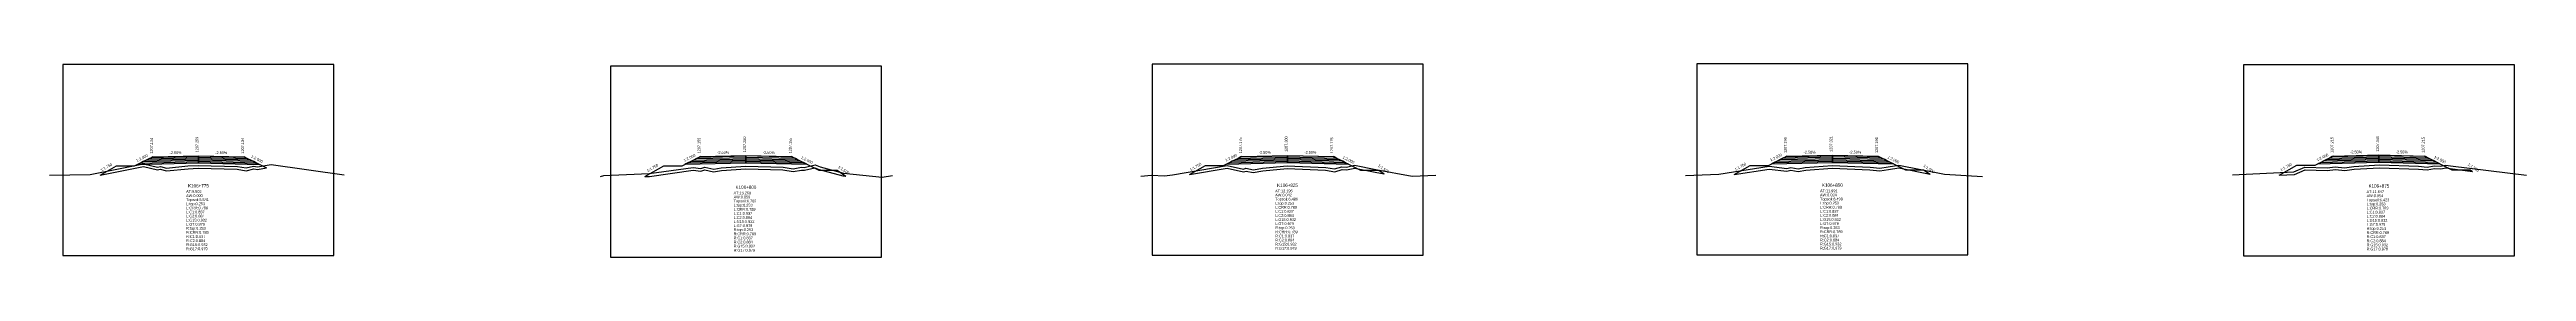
# Model space of a CAD drawing. Extents: x -7 to 78429, y 1189 to 1262.
# Drawn here: x 50882.3 to 51153.7, y 1196.1 to 1217.3 of the extents above; entities that cross this region are included whole.
import ezdxf
from ezdxf.enums import TextEntityAlignment as Align

# ---------------------------------------------------------------- set-up
doc = ezdxf.new("R2010")
doc.units = 0

msp = doc.modelspace()

# ---------------------------------------------------------------- linework, layer by layer
at = {"layer": 'A4_BORDER', "color": 7}
for points in [[(50883.747, 1196.272), (50913.447, 1196.272), (50913.447, 1217.272), (50883.747, 1217.272), (50883.747, 1196.272)], [(50943.752, 1196.119), (50973.452, 1196.119), (50973.452, 1217.119), (50943.752, 1217.119), (50943.752, 1196.119)], [(51003.107, 1196.335), (51032.807, 1196.335), (51032.807, 1217.335), (51003.107, 1217.335), (51003.107, 1196.335)], [(51062.823, 1196.347), (51092.523, 1196.347), (51092.523, 1217.347), (51062.823, 1217.347), (51062.823, 1196.347)], [(51122.72, 1196.253), (51152.42, 1196.253), (51152.42, 1217.253), (51122.72, 1217.253), (51122.72, 1196.253)]]:
    msp.add_lwpolyline(points, dxfattribs=at)
at = {"layer": 'CLEAR_GROUND', "color": 8}
for points in [[(50887.825, 1205.122), (50892.564, 1206.058), (50894.096, 1205.702), (50894.415, 1205.781), (50895.078, 1205.593), (50897.466, 1205.831), (50898.562, 1205.895), (50902.841, 1205.79), (50903.837, 1205.602), (50904.648, 1205.814), (50905.06, 1205.745), (50906.046, 1205.909)], [(50947.525, 1204.969), (50948.016, 1204.99), (50952.813, 1205.674), (50953.672, 1205.544), (50954.103, 1205.695), (50955.057, 1205.481), (50955.908, 1205.623), (50958.598, 1205.823), (50962.661, 1205.701), (50963.786, 1205.513), (50964.688, 1205.686), (50965, 1205.656), (50966.158, 1205.929), (50966.628, 1205.755), (50969.22, 1205.057), (50969.553, 1205.021)], [(51007.225, 1205.185), (51011.329, 1205.874), (51013.141, 1205.489), (51013.408, 1205.564), (51014.209, 1205.416), (51015.244, 1205.599), (51017.935, 1205.846), (51022.108, 1205.679), (51023.142, 1205.5), (51023.943, 1205.747), (51024.425, 1205.7), (51025.318, 1205.897), (51027.569, 1205.464), (51028.557, 1205.275)], [(51066.925, 1205.197), (51070.748, 1205.797), (51072.678, 1205.564), (51073.127, 1205.667), (51073.934, 1205.521), (51074.746, 1205.669), (51077.661, 1205.899), (51081.777, 1205.719), (51082.876, 1205.598), (51083.82, 1205.746), (51084.958, 1205.917), (51088.376, 1205.227)], [(51126.625, 1205.103), (51128.329, 1205.181), (51129.496, 1205.692), (51131.902, 1205.631), (51132.794, 1205.729), (51133.822, 1205.62), (51134.869, 1205.785), (51137.628, 1205.94), (51141.906, 1205.796), (51142.87, 1205.7), (51143.657, 1205.849), (51144.349, 1205.806), (51144.895, 1205.93), (51145.373, 1205.838), (51147.835, 1205.539)]]:
    msp.add_lwpolyline(points, dxfattribs=at)
at = {"layer": 'DESIGN_ROAD_TRIMMED', "color": 1}
for points in [[(50887.825, 1205.122), (50889.597, 1206.134), (50891.597, 1206.134), (50893.597, 1207.134), (50893.597, 1207.134), (50893.491, 1207.081), (50893.491, 1207.081), (50893.176, 1206.923), (50893.176, 1206.923), (50892.86, 1206.766), (50892.86, 1206.766), (50892.544, 1206.608), (50892.544, 1206.608), (50892.228, 1206.45), (50892.228, 1206.45), (50891.912, 1206.292), (50898.597, 1206.459), (50898.597, 1206.609), (50898.597, 1206.609), (50898.597, 1206.759), (50898.597, 1206.759), (50898.597, 1206.909), (50898.597, 1206.909), (50898.597, 1207.059), (50898.597, 1207.059), (50898.597, 1207.209), (50898.597, 1207.209), (50898.597, 1207.259), (50898.597, 1207.259), (50898.597, 1207.259), (50898.597, 1207.259), (50898.597, 1207.259), (50898.597, 1207.209), (50898.597, 1207.209), (50898.597, 1207.059), (50898.597, 1207.059), (50898.597, 1206.909), (50898.597, 1206.909), (50898.597, 1206.759), (50898.597, 1206.759), (50898.597, 1206.609), (50898.597, 1206.609), (50898.597, 1206.459), (50905.281, 1206.292), (50904.965, 1206.45), (50904.965, 1206.45), (50904.649, 1206.608), (50904.649, 1206.608), (50904.333, 1206.766), (50904.333, 1206.766), (50904.018, 1206.923), (50904.018, 1206.923), (50903.702, 1207.081), (50903.702, 1207.081), (50903.597, 1207.134), (50903.597, 1207.134), (50906.046, 1205.909)], [(50947.525, 1204.969), (50949.602, 1206.155), (50951.602, 1206.155), (50953.602, 1207.155), (50953.602, 1207.155), (50953.496, 1207.102), (50953.496, 1207.102), (50953.181, 1206.944), (50953.181, 1206.944), (50952.865, 1206.787), (50952.865, 1206.787), (50952.549, 1206.629), (50952.549, 1206.629), (50952.233, 1206.471), (50952.233, 1206.471), (50951.917, 1206.313), (50958.602, 1206.48), (50958.602, 1206.63), (50958.602, 1206.63), (50958.602, 1206.78), (50958.602, 1206.78), (50958.602, 1206.93), (50958.602, 1206.93), (50958.602, 1207.08), (50958.602, 1207.08), (50958.602, 1207.23), (50958.602, 1207.23), (50958.602, 1207.28), (50958.602, 1207.28), (50958.602, 1207.28), (50958.602, 1207.28), (50958.602, 1207.28), (50958.602, 1207.23), (50958.602, 1207.23), (50958.602, 1207.08), (50958.602, 1207.08), (50958.602, 1206.93), (50958.602, 1206.93), (50958.602, 1206.78), (50958.602, 1206.78), (50958.602, 1206.63), (50958.602, 1206.63), (50958.602, 1206.48), (50965.286, 1206.313), (50964.97, 1206.471), (50964.97, 1206.471), (50964.654, 1206.629), (50964.654, 1206.629), (50964.338, 1206.787), (50964.338, 1206.787), (50964.023, 1206.944), (50964.023, 1206.944), (50963.707, 1207.102), (50963.707, 1207.102), (50963.602, 1207.155), (50963.602, 1207.155), (50966.602, 1205.655), (50968.602, 1205.655), (50969.553, 1205.021)], [(51007.225, 1205.185), (51008.957, 1206.175), (51010.957, 1206.175), (51012.957, 1207.175), (51012.957, 1207.175), (51012.852, 1207.122), (51012.852, 1207.122), (51012.536, 1206.964), (51012.536, 1206.964), (51012.22, 1206.807), (51012.22, 1206.807), (51011.904, 1206.649), (51011.904, 1206.649), (51011.589, 1206.491), (51011.589, 1206.491), (51011.273, 1206.333), (51017.957, 1206.5), (51017.957, 1206.65), (51017.957, 1206.65), (51017.957, 1206.8), (51017.957, 1206.8), (51017.957, 1206.95), (51017.957, 1206.95), (51017.957, 1207.1), (51017.957, 1207.1), (51017.957, 1207.25), (51017.957, 1207.25), (51017.957, 1207.3), (51017.957, 1207.3), (51017.957, 1207.3), (51017.957, 1207.3), (51017.957, 1207.3), (51017.957, 1207.25), (51017.957, 1207.25), (51017.957, 1207.1), (51017.957, 1207.1), (51017.957, 1206.95), (51017.957, 1206.95), (51017.957, 1206.8), (51017.957, 1206.8), (51017.957, 1206.65), (51017.957, 1206.65), (51017.957, 1206.5), (51024.641, 1206.333), (51024.325, 1206.491), (51024.325, 1206.491), (51024.01, 1206.649), (51024.01, 1206.649), (51023.694, 1206.807), (51023.694, 1206.807), (51023.378, 1206.964), (51023.378, 1206.964), (51023.062, 1207.122), (51023.062, 1207.122), (51022.957, 1207.175), (51022.957, 1207.175), (51025.957, 1205.675), (51027.957, 1205.675), (51028.557, 1205.275)], [(51066.925, 1205.197), (51068.673, 1206.196), (51070.673, 1206.196), (51072.673, 1207.196), (51072.673, 1207.196), (51072.568, 1207.143), (51072.568, 1207.143), (51072.252, 1206.985), (51072.252, 1206.985), (51071.936, 1206.828), (51071.936, 1206.828), (51071.621, 1206.67), (51071.621, 1206.67), (51071.305, 1206.512), (51071.305, 1206.512), (51070.989, 1206.354), (51077.673, 1206.521), (51077.673, 1206.671), (51077.673, 1206.671), (51077.673, 1206.821), (51077.673, 1206.821), (51077.673, 1206.971), (51077.673, 1206.971), (51077.673, 1207.121), (51077.673, 1207.121), (51077.673, 1207.271), (51077.673, 1207.271), (51077.673, 1207.321), (51077.673, 1207.321), (51077.673, 1207.321), (51077.673, 1207.321), (51077.673, 1207.321), (51077.673, 1207.271), (51077.673, 1207.271), (51077.673, 1207.121), (51077.673, 1207.121), (51077.673, 1206.971), (51077.673, 1206.971), (51077.673, 1206.821), (51077.673, 1206.821), (51077.673, 1206.671), (51077.673, 1206.671), (51077.673, 1206.521), (51084.358, 1206.354), (51084.042, 1206.512), (51084.042, 1206.512), (51083.726, 1206.67), (51083.726, 1206.67), (51083.41, 1206.828), (51083.41, 1206.828), (51083.094, 1206.985), (51083.094, 1206.985), (51082.779, 1207.143), (51082.779, 1207.143), (51082.673, 1207.196), (51082.673, 1207.196), (51085.673, 1205.696), (51087.673, 1205.696), (51088.376, 1205.227)], [(51126.625, 1205.103), (51128.57, 1206.215), (51130.57, 1206.215), (51132.57, 1207.215), (51132.57, 1207.215), (51132.465, 1207.162), (51132.465, 1207.162), (51132.149, 1207.004), (51132.149, 1207.004), (51131.834, 1206.847), (51131.834, 1206.847), (51131.518, 1206.689), (51131.518, 1206.689), (51131.202, 1206.531), (51131.202, 1206.531), (51130.886, 1206.373), (51137.57, 1206.54), (51137.57, 1206.69), (51137.57, 1206.69), (51137.57, 1206.84), (51137.57, 1206.84), (51137.57, 1206.99), (51137.57, 1206.99), (51137.57, 1207.14), (51137.57, 1207.14), (51137.57, 1207.29), (51137.57, 1207.29), (51137.57, 1207.34), (51137.57, 1207.34), (51137.57, 1207.34), (51137.57, 1207.34), (51137.57, 1207.34), (51137.57, 1207.29), (51137.57, 1207.29), (51137.57, 1207.14), (51137.57, 1207.14), (51137.57, 1206.99), (51137.57, 1206.99), (51137.57, 1206.84), (51137.57, 1206.84), (51137.57, 1206.69), (51137.57, 1206.69), (51137.57, 1206.54), (51144.255, 1206.373), (51143.939, 1206.531), (51143.939, 1206.531), (51143.623, 1206.689), (51143.623, 1206.689), (51143.307, 1206.847), (51143.307, 1206.847), (51142.991, 1207.004), (51142.991, 1207.004), (51142.676, 1207.162), (51142.676, 1207.162), (51142.57, 1207.215), (51142.57, 1207.215), (51145.57, 1205.715), (51147.57, 1205.715), (51147.835, 1205.539)]]:
    msp.add_lwpolyline(points, dxfattribs=at)
at = {"layer": 'FINISHED_ROAD', "color": 2}
for points in [[(50889.597, 1206.134), (50891.597, 1206.134), (50893.597, 1207.134), (50893.597, 1207.134), (50898.597, 1207.259), (50903.597, 1207.134), (50903.597, 1207.134)], [(50949.602, 1206.155), (50951.602, 1206.155), (50953.602, 1207.155), (50953.602, 1207.155), (50958.602, 1207.28), (50963.602, 1207.155), (50963.602, 1207.155), (50966.602, 1205.655), (50968.602, 1205.655)], [(51008.957, 1206.175), (51010.957, 1206.175), (51012.957, 1207.175), (51012.957, 1207.175), (51017.957, 1207.3), (51022.957, 1207.175), (51022.957, 1207.175), (51025.957, 1205.675), (51027.957, 1205.675)], [(51068.673, 1206.196), (51070.673, 1206.196), (51072.673, 1207.196), (51072.673, 1207.196), (51077.673, 1207.321), (51082.673, 1207.196), (51082.673, 1207.196), (51085.673, 1205.696), (51087.673, 1205.696)], [(51128.57, 1206.215), (51130.57, 1206.215), (51132.57, 1207.215), (51132.57, 1207.215), (51137.57, 1207.34), (51142.57, 1207.215), (51142.57, 1207.215), (51145.57, 1205.715), (51147.57, 1205.715)]]:
    msp.add_lwpolyline(points, dxfattribs=at)
at = {"layer": 'LAYER_0', "color": 4}
for points in [[(50893.597, 1207.134), (50893.491, 1207.081), (50898.597, 1207.209), (50898.597, 1207.259)], [(50953.602, 1207.155), (50953.496, 1207.102), (50958.602, 1207.23), (50958.602, 1207.28)], [(51012.957, 1207.175), (51012.852, 1207.122), (51017.957, 1207.25), (51017.957, 1207.3)], [(51072.673, 1207.196), (51072.568, 1207.143), (51077.673, 1207.271), (51077.673, 1207.321)], [(51132.57, 1207.215), (51132.465, 1207.162), (51137.57, 1207.29), (51137.57, 1207.34)]]:
    msp.add_lwpolyline(points, dxfattribs=at)
at = {"layer": 'LAYER_1', "color": 4}
for points in [[(50893.491, 1207.081), (50893.176, 1206.923), (50898.597, 1207.059), (50898.597, 1207.209)], [(50953.496, 1207.102), (50953.181, 1206.944), (50958.602, 1207.08), (50958.602, 1207.23)], [(51012.852, 1207.122), (51012.536, 1206.964), (51017.957, 1207.1), (51017.957, 1207.25)], [(51072.568, 1207.143), (51072.252, 1206.985), (51077.673, 1207.121), (51077.673, 1207.271)], [(51132.465, 1207.162), (51132.149, 1207.004), (51137.57, 1207.14), (51137.57, 1207.29)]]:
    msp.add_lwpolyline(points, dxfattribs=at)
at = {"layer": 'LAYER_10', "color": 6}
for points in [[(50904.649, 1206.608), (50904.965, 1206.45), (50898.597, 1206.609), (50898.597, 1206.759)], [(50964.654, 1206.629), (50964.97, 1206.471), (50958.602, 1206.63), (50958.602, 1206.78)], [(51024.01, 1206.649), (51024.325, 1206.491), (51017.957, 1206.65), (51017.957, 1206.8)], [(51083.726, 1206.67), (51084.042, 1206.512), (51077.673, 1206.671), (51077.673, 1206.821)], [(51143.623, 1206.689), (51143.939, 1206.531), (51137.57, 1206.69), (51137.57, 1206.84)]]:
    msp.add_lwpolyline(points, dxfattribs=at)
at = {"layer": 'LAYER_11', "color": 6}
for points in [[(50904.965, 1206.45), (50905.281, 1206.292), (50898.597, 1206.459), (50898.597, 1206.609)], [(50964.97, 1206.471), (50965.286, 1206.313), (50958.602, 1206.48), (50958.602, 1206.63)], [(51024.325, 1206.491), (51024.641, 1206.333), (51017.957, 1206.5), (51017.957, 1206.65)], [(51084.042, 1206.512), (51084.358, 1206.354), (51077.673, 1206.521), (51077.673, 1206.671)], [(51143.939, 1206.531), (51144.255, 1206.373), (51137.57, 1206.54), (51137.57, 1206.69)]]:
    msp.add_lwpolyline(points, dxfattribs=at)
at = {"layer": 'LAYER_2', "color": 4}
for points in [[(50893.176, 1206.923), (50892.86, 1206.766), (50898.597, 1206.909), (50898.597, 1207.059)], [(50953.181, 1206.944), (50952.865, 1206.787), (50958.602, 1206.93), (50958.602, 1207.08)], [(51012.536, 1206.964), (51012.22, 1206.807), (51017.957, 1206.95), (51017.957, 1207.1)], [(51072.252, 1206.985), (51071.936, 1206.828), (51077.673, 1206.971), (51077.673, 1207.121)], [(51132.149, 1207.004), (51131.834, 1206.847), (51137.57, 1206.99), (51137.57, 1207.14)]]:
    msp.add_lwpolyline(points, dxfattribs=at)
at = {"layer": 'LAYER_3', "color": 4}
for points in [[(50892.86, 1206.766), (50892.544, 1206.608), (50898.597, 1206.759), (50898.597, 1206.909)], [(50952.865, 1206.787), (50952.549, 1206.629), (50958.602, 1206.78), (50958.602, 1206.93)], [(51012.22, 1206.807), (51011.904, 1206.649), (51017.957, 1206.8), (51017.957, 1206.95)], [(51071.936, 1206.828), (51071.621, 1206.67), (51077.673, 1206.821), (51077.673, 1206.971)], [(51131.834, 1206.847), (51131.518, 1206.689), (51137.57, 1206.84), (51137.57, 1206.99)]]:
    msp.add_lwpolyline(points, dxfattribs=at)
at = {"layer": 'LAYER_4', "color": 4}
for points in [[(50892.544, 1206.608), (50892.228, 1206.45), (50898.597, 1206.609), (50898.597, 1206.759)], [(50952.549, 1206.629), (50952.233, 1206.471), (50958.602, 1206.63), (50958.602, 1206.78)], [(51011.904, 1206.649), (51011.589, 1206.491), (51017.957, 1206.65), (51017.957, 1206.8)], [(51071.621, 1206.67), (51071.305, 1206.512), (51077.673, 1206.671), (51077.673, 1206.821)], [(51131.518, 1206.689), (51131.202, 1206.531), (51137.57, 1206.69), (51137.57, 1206.84)]]:
    msp.add_lwpolyline(points, dxfattribs=at)
at = {"layer": 'LAYER_5', "color": 4}
for points in [[(50892.228, 1206.45), (50891.912, 1206.292), (50898.597, 1206.459), (50898.597, 1206.609)], [(50952.233, 1206.471), (50951.917, 1206.313), (50958.602, 1206.48), (50958.602, 1206.63)], [(51011.589, 1206.491), (51011.273, 1206.333), (51017.957, 1206.5), (51017.957, 1206.65)], [(51071.305, 1206.512), (51070.989, 1206.354), (51077.673, 1206.521), (51077.673, 1206.671)], [(51131.202, 1206.531), (51130.886, 1206.373), (51137.57, 1206.54), (51137.57, 1206.69)]]:
    msp.add_lwpolyline(points, dxfattribs=at)
at = {"layer": 'LAYER_6', "color": 6}
for points in [[(50903.597, 1207.134), (50903.702, 1207.081), (50898.597, 1207.209), (50898.597, 1207.259)], [(50963.602, 1207.155), (50963.707, 1207.102), (50958.602, 1207.23), (50958.602, 1207.28)], [(51022.957, 1207.175), (51023.062, 1207.122), (51017.957, 1207.25), (51017.957, 1207.3)], [(51082.673, 1207.196), (51082.779, 1207.143), (51077.673, 1207.271), (51077.673, 1207.321)], [(51142.57, 1207.215), (51142.676, 1207.162), (51137.57, 1207.29), (51137.57, 1207.34)]]:
    msp.add_lwpolyline(points, dxfattribs=at)
at = {"layer": 'LAYER_7', "color": 6}
for points in [[(50903.702, 1207.081), (50904.018, 1206.923), (50898.597, 1207.059), (50898.597, 1207.209)], [(50963.707, 1207.102), (50964.023, 1206.944), (50958.602, 1207.08), (50958.602, 1207.23)], [(51023.062, 1207.122), (51023.378, 1206.964), (51017.957, 1207.1), (51017.957, 1207.25)], [(51082.779, 1207.143), (51083.094, 1206.985), (51077.673, 1207.121), (51077.673, 1207.271)], [(51142.676, 1207.162), (51142.991, 1207.004), (51137.57, 1207.14), (51137.57, 1207.29)]]:
    msp.add_lwpolyline(points, dxfattribs=at)
at = {"layer": 'LAYER_8', "color": 6}
for points in [[(50904.018, 1206.923), (50904.333, 1206.766), (50898.597, 1206.909), (50898.597, 1207.059)], [(50964.023, 1206.944), (50964.338, 1206.787), (50958.602, 1206.93), (50958.602, 1207.08)], [(51023.378, 1206.964), (51023.694, 1206.807), (51017.957, 1206.95), (51017.957, 1207.1)], [(51083.094, 1206.985), (51083.41, 1206.828), (51077.673, 1206.971), (51077.673, 1207.121)], [(51142.991, 1207.004), (51143.307, 1206.847), (51137.57, 1206.99), (51137.57, 1207.14)]]:
    msp.add_lwpolyline(points, dxfattribs=at)
at = {"layer": 'LAYER_9', "color": 6}
for points in [[(50904.333, 1206.766), (50904.649, 1206.608), (50898.597, 1206.759), (50898.597, 1206.909)], [(50964.338, 1206.787), (50964.654, 1206.629), (50958.602, 1206.78), (50958.602, 1206.93)], [(51023.694, 1206.807), (51024.01, 1206.649), (51017.957, 1206.8), (51017.957, 1206.95)], [(51083.41, 1206.828), (51083.726, 1206.67), (51077.673, 1206.821), (51077.673, 1206.971)], [(51143.307, 1206.847), (51143.623, 1206.689), (51137.57, 1206.84), (51137.57, 1206.99)]]:
    msp.add_lwpolyline(points, dxfattribs=at)
at = {"layer": 'NATURAL_GROUND', "color": 3}
for points in [[(50882.276, 1205.12), (50886.73, 1205.211), (50892.57, 1206.365), (50894.094, 1206.01), (50894.421, 1206.091), (50895.105, 1205.897), (50897.443, 1206.13), (50898.557, 1206.195), (50902.873, 1206.089), (50903.827, 1205.909), (50904.635, 1206.121), (50905.061, 1206.05), (50906.582, 1206.302), (50914.568, 1205.143)], [(50942.665, 1204.963), (50943.026, 1205.077), (50947.989, 1205.289), (50952.815, 1205.977), (50953.644, 1205.852), (50954.085, 1206.006), (50955.066, 1205.786), (50955.873, 1205.921), (50958.592, 1206.123), (50962.691, 1206), (50963.783, 1205.817), (50964.674, 1205.989), (50964.98, 1205.959), (50966.177, 1206.242), (50966.72, 1206.041), (50969.276, 1205.352), (50973.529, 1204.893), (50974.68, 1205.096)], [(51001.864, 1204.998), (51003.053, 1205.114), (51004.485, 1205.042), (51005.349, 1205.175), (51011.336, 1206.18), (51013.131, 1205.798), (51013.393, 1205.872), (51014.21, 1205.721), (51015.204, 1205.897), (51017.927, 1206.146), (51022.14, 1205.978), (51023.122, 1205.808), (51023.912, 1206.052), (51024.407, 1206.004), (51025.314, 1206.204), (51027.626, 1205.759), (51031.603, 1204.996), (51034.203, 1205.103)], [(51061.56, 1205.073), (51065.226, 1205.234), (51070.742, 1206.1), (51072.662, 1205.869), (51073.12, 1205.973), (51073.934, 1205.826), (51074.707, 1205.966), (51077.655, 1206.199), (51081.8, 1206.018), (51082.869, 1205.901), (51083.774, 1206.043), (51084.965, 1206.221), (51089.963, 1205.213), (51094.113, 1204.972)], [(51121.509, 1205.17), (51128.259, 1205.478), (51129.437, 1205.994), (51131.889, 1205.932), (51132.793, 1206.031), (51133.814, 1205.922), (51134.837, 1206.084), (51137.624, 1206.24), (51141.926, 1206.096), (51142.856, 1206.003), (51143.638, 1206.15), (51144.324, 1206.109), (51144.889, 1206.237), (51145.419, 1206.135), (51153.741, 1205.122)]]:
    msp.add_lwpolyline(points, dxfattribs=at)
at = {"layer": 'STRUCTURE_LEFT', "color": 4}
for points in [[(50893.597, 1207.134), (50893.491, 1207.081), (50893.491, 1207.081), (50893.176, 1206.923), (50893.176, 1206.923), (50892.86, 1206.766), (50892.86, 1206.766), (50892.544, 1206.608), (50892.544, 1206.608), (50892.228, 1206.45), (50892.228, 1206.45), (50891.912, 1206.292), (50898.597, 1206.459), (50898.597, 1206.609), (50898.597, 1206.609), (50898.597, 1206.759), (50898.597, 1206.759), (50898.597, 1206.909), (50898.597, 1206.909), (50898.597, 1207.059), (50898.597, 1207.059), (50898.597, 1207.209), (50898.597, 1207.209), (50898.597, 1207.259), (50898.597, 1207.259)], [(50953.602, 1207.155), (50953.496, 1207.102), (50953.496, 1207.102), (50953.181, 1206.944), (50953.181, 1206.944), (50952.865, 1206.787), (50952.865, 1206.787), (50952.549, 1206.629), (50952.549, 1206.629), (50952.233, 1206.471), (50952.233, 1206.471), (50951.917, 1206.313), (50958.602, 1206.48), (50958.602, 1206.63), (50958.602, 1206.63), (50958.602, 1206.78), (50958.602, 1206.78), (50958.602, 1206.93), (50958.602, 1206.93), (50958.602, 1207.08), (50958.602, 1207.08), (50958.602, 1207.23), (50958.602, 1207.23), (50958.602, 1207.28), (50958.602, 1207.28)], [(51012.957, 1207.175), (51012.852, 1207.122), (51012.852, 1207.122), (51012.536, 1206.964), (51012.536, 1206.964), (51012.22, 1206.807), (51012.22, 1206.807), (51011.904, 1206.649), (51011.904, 1206.649), (51011.589, 1206.491), (51011.589, 1206.491), (51011.273, 1206.333), (51017.957, 1206.5), (51017.957, 1206.65), (51017.957, 1206.65), (51017.957, 1206.8), (51017.957, 1206.8), (51017.957, 1206.95), (51017.957, 1206.95), (51017.957, 1207.1), (51017.957, 1207.1), (51017.957, 1207.25), (51017.957, 1207.25), (51017.957, 1207.3), (51017.957, 1207.3)], [(51072.673, 1207.196), (51072.568, 1207.143), (51072.568, 1207.143), (51072.252, 1206.985), (51072.252, 1206.985), (51071.936, 1206.828), (51071.936, 1206.828), (51071.621, 1206.67), (51071.621, 1206.67), (51071.305, 1206.512), (51071.305, 1206.512), (51070.989, 1206.354), (51077.673, 1206.521), (51077.673, 1206.671), (51077.673, 1206.671), (51077.673, 1206.821), (51077.673, 1206.821), (51077.673, 1206.971), (51077.673, 1206.971), (51077.673, 1207.121), (51077.673, 1207.121), (51077.673, 1207.271), (51077.673, 1207.271), (51077.673, 1207.321), (51077.673, 1207.321)], [(51132.57, 1207.215), (51132.465, 1207.162), (51132.465, 1207.162), (51132.149, 1207.004), (51132.149, 1207.004), (51131.834, 1206.847), (51131.834, 1206.847), (51131.518, 1206.689), (51131.518, 1206.689), (51131.202, 1206.531), (51131.202, 1206.531), (51130.886, 1206.373), (51137.57, 1206.54), (51137.57, 1206.69), (51137.57, 1206.69), (51137.57, 1206.84), (51137.57, 1206.84), (51137.57, 1206.99), (51137.57, 1206.99), (51137.57, 1207.14), (51137.57, 1207.14), (51137.57, 1207.29), (51137.57, 1207.29), (51137.57, 1207.34), (51137.57, 1207.34)]]:
    msp.add_lwpolyline(points, dxfattribs=at)
at = {"layer": 'STRUCTURE_RIGHT', "color": 6}
for points in [[(50898.597, 1207.259), (50898.597, 1207.259), (50898.597, 1207.209), (50898.597, 1207.209), (50898.597, 1207.059), (50898.597, 1207.059), (50898.597, 1206.909), (50898.597, 1206.909), (50898.597, 1206.759), (50898.597, 1206.759), (50898.597, 1206.609), (50898.597, 1206.609), (50898.597, 1206.459), (50905.281, 1206.292), (50904.965, 1206.45), (50904.965, 1206.45), (50904.649, 1206.608), (50904.649, 1206.608), (50904.333, 1206.766), (50904.333, 1206.766), (50904.018, 1206.923), (50904.018, 1206.923), (50903.702, 1207.081), (50903.702, 1207.081), (50903.597, 1207.134)], [(50958.602, 1207.28), (50958.602, 1207.28), (50958.602, 1207.23), (50958.602, 1207.23), (50958.602, 1207.08), (50958.602, 1207.08), (50958.602, 1206.93), (50958.602, 1206.93), (50958.602, 1206.78), (50958.602, 1206.78), (50958.602, 1206.63), (50958.602, 1206.63), (50958.602, 1206.48), (50965.286, 1206.313), (50964.97, 1206.471), (50964.97, 1206.471), (50964.654, 1206.629), (50964.654, 1206.629), (50964.338, 1206.787), (50964.338, 1206.787), (50964.023, 1206.944), (50964.023, 1206.944), (50963.707, 1207.102), (50963.707, 1207.102), (50963.602, 1207.155)], [(51017.957, 1207.3), (51017.957, 1207.3), (51017.957, 1207.25), (51017.957, 1207.25), (51017.957, 1207.1), (51017.957, 1207.1), (51017.957, 1206.95), (51017.957, 1206.95), (51017.957, 1206.8), (51017.957, 1206.8), (51017.957, 1206.65), (51017.957, 1206.65), (51017.957, 1206.5), (51024.641, 1206.333), (51024.325, 1206.491), (51024.325, 1206.491), (51024.01, 1206.649), (51024.01, 1206.649), (51023.694, 1206.807), (51023.694, 1206.807), (51023.378, 1206.964), (51023.378, 1206.964), (51023.062, 1207.122), (51023.062, 1207.122), (51022.957, 1207.175)], [(51077.673, 1207.321), (51077.673, 1207.321), (51077.673, 1207.271), (51077.673, 1207.271), (51077.673, 1207.121), (51077.673, 1207.121), (51077.673, 1206.971), (51077.673, 1206.971), (51077.673, 1206.821), (51077.673, 1206.821), (51077.673, 1206.671), (51077.673, 1206.671), (51077.673, 1206.521), (51084.358, 1206.354), (51084.042, 1206.512), (51084.042, 1206.512), (51083.726, 1206.67), (51083.726, 1206.67), (51083.41, 1206.828), (51083.41, 1206.828), (51083.094, 1206.985), (51083.094, 1206.985), (51082.779, 1207.143), (51082.779, 1207.143), (51082.673, 1207.196)], [(51137.57, 1207.34), (51137.57, 1207.34), (51137.57, 1207.29), (51137.57, 1207.29), (51137.57, 1207.14), (51137.57, 1207.14), (51137.57, 1206.99), (51137.57, 1206.99), (51137.57, 1206.84), (51137.57, 1206.84), (51137.57, 1206.69), (51137.57, 1206.69), (51137.57, 1206.54), (51144.255, 1206.373), (51143.939, 1206.531), (51143.939, 1206.531), (51143.623, 1206.689), (51143.623, 1206.689), (51143.307, 1206.847), (51143.307, 1206.847), (51142.991, 1207.004), (51142.991, 1207.004), (51142.676, 1207.162), (51142.676, 1207.162), (51142.57, 1207.215)]]:
    msp.add_lwpolyline(points, dxfattribs=at)

# ---------------------------------------------------------------- texts
at = {"layer": 'INFO_TEXT'}
for s, p in [('AT:9.502', (50897.247, 1203.172)), ('AW:0.000', (50897.247, 1202.722)), ('AT:13.268', (50957.252, 1203.019)), ('AW:0.059', (50957.252, 1202.569)), ('AT:12.195', (51016.607, 1203.235)), ('AW:0.042', (51016.607, 1202.785)), ('Topsoil:6.486', (51016.607, 1202.335)), ('AT:11.991', (51076.323, 1203.247)), ('AW:0.024', (51076.323, 1202.797)), ('Topsoil:6.499', (51076.323, 1202.347)), ('AT:11.647', (51136.22, 1203.153)), ('AW:0.054', (51136.22, 1202.703)), ('Topsoil:5.541', (50897.247, 1202.272)), ('L:top:0.253', (50897.247, 1201.822)), ('L:CRR:0.789', (50897.247, 1201.372)), ('L:C1:0.837', (50897.247, 1200.922)), ('L:C2:0.884', (50897.247, 1200.472)), ('L:G15:0.932', (50897.247, 1200.022)), ('L:G7:0.979', (50897.247, 1199.572)), ('Topsoil:6.705', (50957.252, 1202.119)), ('L:top:0.253', (50957.252, 1201.669)), ('L:CRR:0.789', (50957.252, 1201.219)), ('L:C1:0.837', (50957.252, 1200.769)), ('L:C2:0.884', (50957.252, 1200.319)), ('L:G15:0.932', (50957.252, 1199.869)), ('L:top:0.253', (51016.607, 1201.885)), ('L:CRR:0.789', (51016.607, 1201.435)), ('L:C1:0.837', (51016.607, 1200.985)), ('L:C2:0.884', (51016.607, 1200.535)), ('L:G15:0.932', (51016.607, 1200.085)), ('L:G7:0.979', (51016.607, 1199.635)), ('L:top:0.253', (51076.323, 1201.897)), ('L:CRR:0.789', (51076.323, 1201.447)), ('L:C1:0.837', (51076.323, 1200.997)), ('L:C2:0.884', (51076.323, 1200.547)), ('L:G15:0.932', (51076.323, 1200.097)), ('L:G7:0.979', (51076.323, 1199.647)), ('Topsoil:6.423', (51136.22, 1202.253)), ('L:top:0.253', (51136.22, 1201.803)), ('L:CRR:0.789', (51136.22, 1201.353)), ('L:C1:0.837', (51136.22, 1200.903)), ('L:C2:0.884', (51136.22, 1200.453)), ('L:G15:0.932', (51136.22, 1200.003)), ('R:top:0.253', (50897.247, 1199.122)), ('R:CRR:0.789', (50897.247, 1198.672)), ('R:C1:0.837', (50897.247, 1198.222)), ('R:C2:0.884', (50897.247, 1197.772)), ('R:G15:0.932', (50897.247, 1197.322)), ('R:G17:0.979', (50897.247, 1196.872)), ('L:G7:0.979', (50957.252, 1199.419)), ('R:top:0.253', (50957.252, 1198.969)), ('R:CRR:0.789', (50957.252, 1198.519)), ('R:C1:0.837', (50957.252, 1198.069)), ('R:C2:0.884', (50957.252, 1197.619)), ('R:G15:0.932', (50957.252, 1197.169)), ('R:top:0.253', (51016.607, 1199.185)), ('R:CRR:0.789', (51016.607, 1198.735)), ('R:C1:0.837', (51016.607, 1198.285)), ('R:C2:0.884', (51016.607, 1197.835)), ('R:G15:0.932', (51016.607, 1197.385)), ('R:G17:0.979', (51016.607, 1196.935)), ('R:top:0.253', (51076.323, 1199.197)), ('R:CRR:0.789', (51076.323, 1198.747)), ('R:C1:0.837', (51076.323, 1198.297)), ('R:C2:0.884', (51076.323, 1197.847)), ('R:G15:0.932', (51076.323, 1197.397)), ('R:G17:0.979', (51076.323, 1196.947)), ('L:G7:0.979', (51136.22, 1199.553)), ('R:top:0.253', (51136.22, 1199.103)), ('R:CRR:0.789', (51136.22, 1198.653)), ('R:C1:0.837', (51136.22, 1198.203)), ('R:C2:0.884', (51136.22, 1197.753)), ('R:G15:0.932', (51136.22, 1197.303)), ('R:G17:0.979', (50957.252, 1196.719)), ('R:G17:0.979', (51136.22, 1196.853))]:
    msp.add_text(s, height=0.3, dxfattribs=at).set_placement(p)
at = {"layer": 'LEFT_TEXT_H'}
for s, p in [('1207.134', (50893.597, 1207.494)), ('1207.155', (50953.602, 1207.515)), ('1207.175', (51012.957, 1207.535)), ('1207.196', (51072.673, 1207.556)), ('1207.215', (51132.57, 1207.575))]:
    msp.add_text(s, height=0.3, rotation=90, dxfattribs=at).set_placement(p)
at = {"layer": 'POINT_TEXT_H'}
for s, p in [('1207.259', (50898.597, 1207.619)), ('1207.280', (50958.602, 1207.64)), ('1207.300', (51017.957, 1207.66)), ('1207.321', (51077.673, 1207.681)), ('1207.340', (51137.57, 1207.7))]:
    msp.add_text(s, height=0.3, rotation=90, dxfattribs=at).set_placement(p)
at = {"layer": 'RIGHT_TEXT_H'}
for s, p in [('1207.134', (50903.597, 1207.494)), ('1207.155', (50963.602, 1207.515)), ('1207.175', (51022.957, 1207.535)), ('1207.196', (51082.673, 1207.556)), ('1207.215', (51142.57, 1207.575))]:
    msp.add_text(s, height=0.3, rotation=90, dxfattribs=at).set_placement(p)
at = {"layer": 'SLOPE_left'}
for s, rotation, p in [('1:1.750', 29.745, (50888.622, 1205.784)), ('1:2.000', 26.565, (50892.516, 1206.795)), ('1:1.750', 29.745, (50948.474, 1205.718)), ('1:2.000', 26.565, (50952.521, 1206.816)), ('1:1.750', 29.745, (51008.002, 1205.836)), ('1:2.000', 26.565, (51011.877, 1206.836)), ('1:1.750', 29.745, (51067.71, 1205.853)), ('1:2.000', 26.565, (51071.593, 1206.857)), ('1:1.750', 29.745, (51127.509, 1205.816)), ('1:2.000', 26.565, (51131.49, 1206.876))]:
    msp.add_text(s, height=0.3, rotation=rotation, dxfattribs=at).set_placement(p, align=Align.BOTTOM_CENTER)
at = {"layer": 'SLOPE_right'}
for s, rotation, p in [('1:2.000', -26.565, (50904.902, 1206.683)), ('1:2.000', -26.565, (50965.182, 1206.566)), ('1:1.500', -33.69, (50969.177, 1205.488)), ('1:2.000', -26.565, (51024.538, 1206.586)), ('1:1.500', -33.69, (51028.357, 1205.625)), ('1:2.000', -26.565, (51084.254, 1206.607)), ('1:1.500', -33.69, (51088.125, 1205.611)), ('1:2.000', -26.565, (51144.151, 1206.626)), ('1:1.500', -33.69, (51147.802, 1205.777))]:
    msp.add_text(s, height=0.3, rotation=rotation, dxfattribs=at).set_placement(p, align=Align.BOTTOM_CENTER)
at = {"layer": 'SLOPE_TEXT'}
for p in [(50896.097, 1207.437), (50901.097, 1207.437), (50956.102, 1207.457), (50961.102, 1207.457), (51015.457, 1207.477), (51020.457, 1207.477), (51075.173, 1207.498), (51080.173, 1207.498), (51135.07, 1207.517), (51140.07, 1207.517)]:
    msp.add_text('-2.50%', height=0.3, dxfattribs=at).set_placement(p, align=Align.CENTER)
at = {"layer": 'STATION_TITLE'}
for s, p in [('K106+775', (50898.597, 1203.772)), ('K106+800', (50958.602, 1203.619)), ('K106+825', (51017.957, 1203.835)), ('K106+850', (51077.673, 1203.847)), ('K106+875', (51137.57, 1203.753))]:
    msp.add_text(s, height=0.36, dxfattribs=at).set_placement(p, align=Align.CENTER)

doc.saveas('drawing.dxf')
